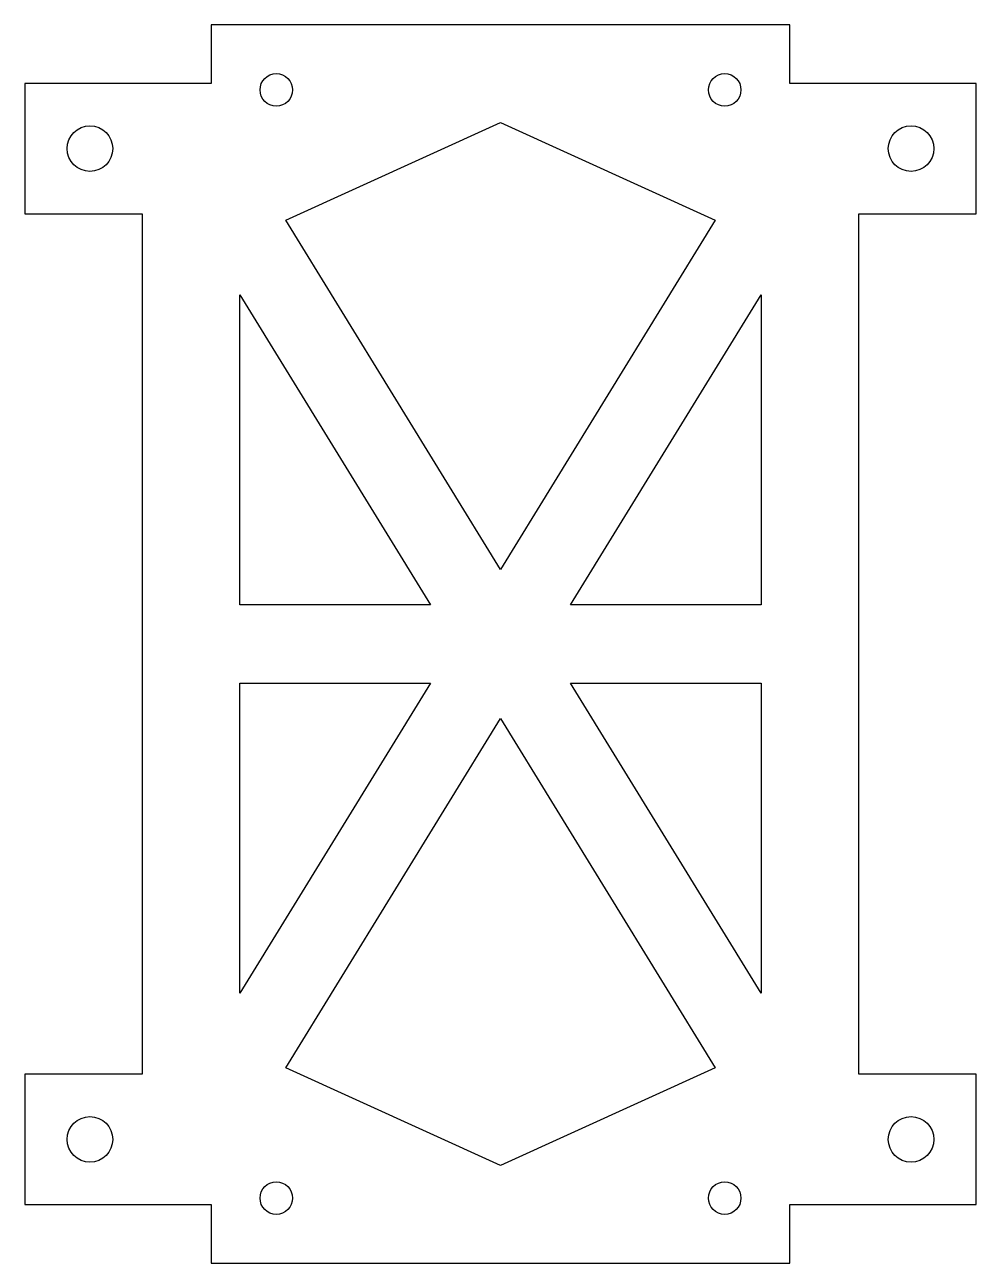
# Model space of a CAD drawing. Header units: millimetres. Extents: x -36.5 to 36.5, y -47.5 to 47.5.
import ezdxf

# ---------------------------------------------------------------- set-up
doc = ezdxf.new("R2010")
doc.units = ezdxf.units.MM
doc.layers.get('0').update_dxf_attribs({"linetype": 'CONTINUOUS'})

msp = doc.modelspace()

# ---------------------------------------------------------------- linework, layer by layer
for points in [[(-27.5, 33), (-27.5, -33), (-36.5, -33), (-36.5, -43), (-22.2, -43), (-22.2, -47.5), (22.2, -47.5), (22.2, -43), (36.5, -43), (36.5, -33), (27.5, -33), (27.5, 33), (36.5, 33), (36.5, 43), (22.2, 43), (22.2, 47.5), (-22.2, 47.5), (-22.2, 43), (-36.5, 43), (-36.5, 33)], [(16.477, 32.5), (0, 5.724), (-16.477, 32.5), (0, 40)], [(-20, 26.776), (-5.369, 3), (-20, 3)], [(5.369, 3), (20, 26.776), (20, 3)], [(-5.369, -3), (-20, -26.776), (-20, -3)], [(20, -3), (20, -26.776), (5.369, -3)], [(16.477, -32.5), (0, -40), (-16.477, -32.5), (0, -5.724)]]:
    msp.add_lwpolyline(points, close=True)
for centre, radius in [((-17.2, 42.5), 1.25), ((17.2, 42.5), 1.25), ((-31.5, 38), 1.75), ((31.5, 38), 1.75), ((-31.5, -38), 1.75), ((31.5, -38), 1.75), ((-17.2, -42.5), 1.25), ((17.2, -42.5), 1.25)]:
    msp.add_circle(centre, radius)

doc.saveas('drawing.dxf')
